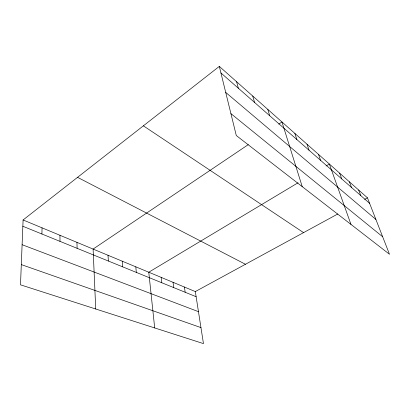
<?xml version="1.0" encoding="UTF-8"?>
<svg xmlns="http://www.w3.org/2000/svg" width="410" height="410" viewBox="0 0 410 410"><rect width="100%" height="100%" fill="white"/><g stroke="black" fill="none" stroke-linecap="round" stroke-linejoin="round"><path stroke-width="0.61" d="M41.928 234.018L42.03 227.832M23.098 219.96L20.5 284.827L203.462 343.611L195.324 291.577L23.098 219.96L219.324 66.389L367.447 197.82L389.5 254.272L236.288 135.52L219.324 66.389M248.291 144.633L93.106 249.07L95.73 308.996M278.79 124.107L281.962 121.97L302.216 186.622M298.039 182.778L148.768 272.219L154.698 327.944M326.104 165.963L329.348 164.015L350.975 224.413M195.324 291.577L337.845 213.948M364.654 199.342L367.447 197.82M21.31 264.604L200.956 327.605M22.109 244.708L198.466 311.667M22.847 226.258L196.129 296.717M77.557 177.34L245.457 264.271M143.367 125.834L303.559 232.624M230.917 113.626L382.658 236.765M225.705 92.399L375.898 219.463M220.939 72.965L369.6 203.339M358.637 190.009L360.79 195.611M349.376 181.789L351.513 187.478M339.629 173.138L341.75 178.914M318.493 154.385L320.569 160.341M307.018 144.202L309.058 150.244M294.862 133.414L296.861 139.549M267.827 109.429L269.713 115.743M252.744 96.042L254.554 102.449M236.611 81.728L238.333 88.222M184.413 287.041L185.171 292.263M173.035 282.311L173.743 287.615M161.166 277.375L161.812 282.767M135.802 266.828L136.315 272.399M122.231 261.185L122.667 266.848M108.014 255.271L108.368 261.032M76.962 242.361L77.111 248.322M59.957 235.289L59.988 241.362"/></g></svg>
